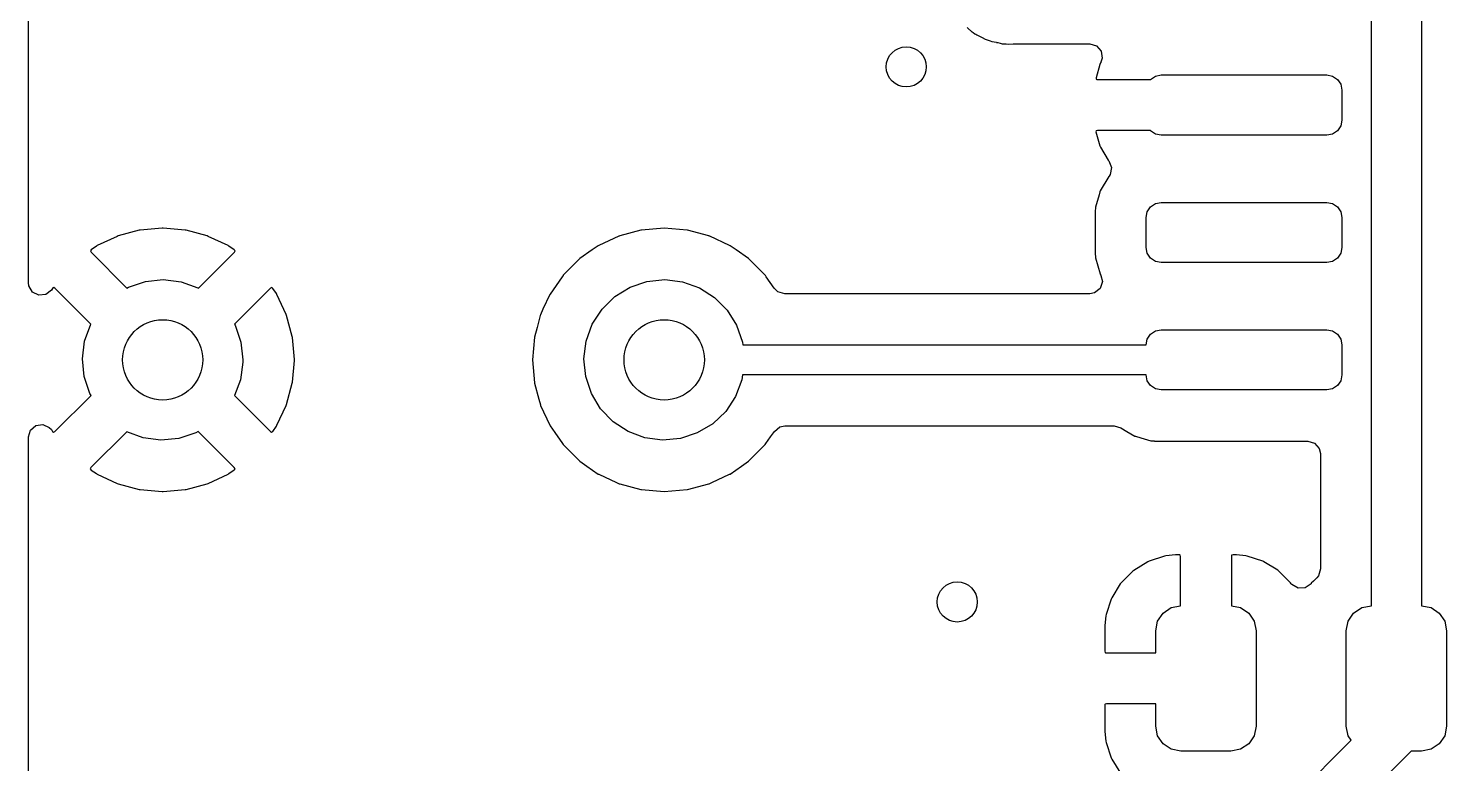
# Model space of a CAD drawing. Extents: x 51 to 243, y -135 to -54.
# Drawn here: x 174.89 to 189.03, y -101.94 to -94.61 of the extents above; entities that cross this region are included whole.
import ezdxf

# ---------------------------------------------------------------- set-up
doc = ezdxf.new("R2010")
doc.units = 0
doc.layers.add('BLACK', color=7, linetype='CONTINUOUS')

msp = doc.modelspace()

# ---------------------------------------------------------------- linework, layer by layer
at = {"layer": 'BLACK', "linetype": 'CONTINUOUS'}
for p, q in [((188.779, -87.212), (188.779, -100.367)), ((174.89, -97.1492), (174.89, -88.4616)), ((188.279, -100.367), (188.279, -92.987)), ((184.249, -94.6046), (184.258, -94.6124)), ((184.258, -94.6124), (184.291, -94.644)), ((184.291, -94.644), (184.298, -94.6478)), ((184.298, -94.6478), (184.298, -94.6478)), ((184.298, -94.6478), (184.31, -94.6543)), ((184.31, -94.6543), (184.327, -94.6652)), ((184.327, -94.6652), (184.334, -94.671)), ((184.334, -94.671), (184.344, -94.6783)), ((184.344, -94.6783), (184.351, -94.6815)), ((184.351, -94.6815), (184.351, -94.6815)), ((184.351, -94.6815), (184.386, -94.6967)), ((184.386, -94.6967), (184.397, -94.7019)), ((184.397, -94.7019), (184.427, -94.7188)), ((184.427, -94.7188), (184.437, -94.7241)), ((184.437, -94.7241), (184.458, -94.7295)), ((184.458, -94.7295), (184.477, -94.7359)), ((184.477, -94.7359), (184.496, -94.7444)), ((184.496, -94.7444), (184.54, -94.7513)), ((184.54, -94.7513), (184.542, -94.7516)), ((184.542, -94.7516), (184.554, -94.754)), ((184.554, -94.754), (184.577, -94.7601)), ((184.577, -94.7601), (184.598, -94.7655)), ((184.598, -94.7655), (184.62, -94.7655)), ((184.62, -94.7655), (184.639, -94.7671)), ((184.639, -94.7671), (184.661, -94.7704)), ((184.661, -94.7704), (184.707, -94.7661)), ((184.707, -94.7661), (184.718, -94.7655)), ((184.718, -94.7655), (185.472, -94.7655)), ((185.472, -94.7655), (185.54, -94.7855)), ((185.54, -94.7855), (185.586, -94.8392)), ((185.586, -94.8392), (185.596, -94.9094)), ((185.573, -94.9712), (185.534, -95.1056)), ((185.579, -94.9568), (185.573, -94.9712)), ((185.58, -94.9556), (185.579, -94.9568)), ((185.581, -94.9534), (185.58, -94.9556)), ((185.583, -94.9495), (185.581, -94.9534)), ((185.596, -94.9094), (185.582, -94.9494)), ((185.582, -94.9494), (185.583, -94.9495)), ((185.534, -95.1056), (185.534, -95.1197)), ((185.534, -95.1197), (185.541, -95.123)), ((185.541, -95.123), (186.077, -95.123)), ((186.077, -95.123), (186.078, -95.1209)), ((186.078, -95.1209), (186.127, -95.0884)), ((186.127, -95.0884), (186.184, -95.077)), ((186.184, -95.077), (187.834, -95.077)), ((187.834, -95.077), (187.891, -95.0884)), ((187.891, -95.0884), (187.94, -95.1209)), ((187.94, -95.1209), (187.973, -95.1696)), ((187.973, -95.1696), (187.984, -95.227)), ((187.984, -95.227), (187.984, -95.527)), ((187.984, -95.527), (187.973, -95.5844)), ((185.534, -95.635), (185.532, -95.6429)), ((185.532, -95.6429), (185.573, -95.7828)), ((185.547, -95.631), (185.534, -95.635)), ((186.077, -95.631), (185.547, -95.631)), ((186.078, -95.6331), (186.077, -95.631)), ((186.127, -95.6656), (186.078, -95.6331)), ((186.184, -95.677), (186.127, -95.6656)), ((187.834, -95.677), (186.184, -95.677)), ((187.891, -95.6656), (187.834, -95.677)), ((187.94, -95.6331), (187.891, -95.6656)), ((187.973, -95.5844), (187.94, -95.6331)), ((185.573, -95.7828), (185.579, -95.7972)), ((185.579, -95.7972), (185.656, -95.9267)), ((185.656, -95.9267), (185.662, -95.9344)), ((185.662, -95.9344), (185.688, -96.0004)), ((185.688, -96.0004), (185.674, -96.0701)), ((185.66, -96.0902), (185.575, -96.2334)), ((185.664, -96.0862), (185.66, -96.0902)), ((185.674, -96.0701), (185.664, -96.0862)), ((185.564, -96.2721), (185.528, -96.3932)), ((185.573, -96.241), (185.564, -96.2721)), ((185.575, -96.2334), (185.573, -96.241)), ((185.573, -96.241), (185.573, -96.241)), ((185.528, -96.4038), (185.525, -96.4305)), ((185.528, -96.3932), (185.528, -96.3996)), ((185.528, -96.3996), (185.528, -96.3996)), ((185.528, -96.3996), (185.528, -96.4038)), ((186.045, -96.4396), (186.078, -96.3909)), ((186.078, -96.3909), (186.127, -96.3584)), ((186.127, -96.3584), (186.184, -96.347)), ((186.184, -96.347), (187.834, -96.347)), ((187.834, -96.347), (187.891, -96.3584)), ((187.891, -96.3584), (187.94, -96.3909)), ((187.94, -96.3909), (187.973, -96.4396)), ((185.525, -96.4305), (185.525, -96.8635)), ((186.034, -96.497), (186.045, -96.4396)), ((186.034, -96.797), (186.034, -96.497)), ((187.973, -96.4396), (187.984, -96.497)), ((187.984, -96.497), (187.984, -96.797)), ((175.775, -96.6855), (175.577, -96.7776)), ((175.785, -96.6818), (175.775, -96.6855)), ((175.996, -96.6254), (175.785, -96.6818)), ((176.006, -96.6235), (175.996, -96.6254)), ((176.224, -96.6045), (176.006, -96.6235)), ((176.234, -96.6045), (176.224, -96.6045)), ((176.452, -96.6235), (176.234, -96.6045)), ((176.462, -96.6254), (176.452, -96.6235)), ((176.673, -96.6818), (176.462, -96.6254)), ((176.683, -96.6855), (176.673, -96.6818)), ((176.881, -96.7776), (176.683, -96.6855)), ((180.775, -96.685), (180.577, -96.7772)), ((180.78, -96.6827), (180.775, -96.685)), ((180.775, -96.685), (180.775, -96.685)), ((180.785, -96.6813), (180.78, -96.6827)), ((180.996, -96.6249), (180.785, -96.6813)), ((180.785, -96.6813), (180.785, -96.6813)), ((181.001, -96.6235), (180.996, -96.6249)), ((180.996, -96.6249), (180.996, -96.6249)), ((181.229, -96.6035), (181.001, -96.6235)), ((181.457, -96.6235), (181.229, -96.6035)), ((181.462, -96.6249), (181.457, -96.6235)), ((181.673, -96.6813), (181.462, -96.6249)), ((181.462, -96.6249), (181.462, -96.6249)), ((181.678, -96.6827), (181.673, -96.6813)), ((181.673, -96.6813), (181.673, -96.6813)), ((181.683, -96.685), (181.678, -96.6827)), ((181.881, -96.7772), (181.683, -96.685)), ((181.683, -96.685), (181.683, -96.685)), ((175.516, -96.8195), (175.508, -96.83)), ((175.508, -96.83), (175.515, -96.8434)), ((175.515, -96.8434), (175.873, -97.2023)), ((175.568, -96.7831), (175.516, -96.8195)), ((175.577, -96.7776), (175.568, -96.7831)), ((176.585, -97.2015), (176.944, -96.8427)), ((176.89, -96.7831), (176.881, -96.7776)), ((176.941, -96.8189), (176.89, -96.7831)), ((176.951, -96.8309), (176.941, -96.8189)), ((176.944, -96.8427), (176.951, -96.8309)), ((180.512, -96.8214), (180.389, -96.9076)), ((180.572, -96.7795), (180.512, -96.8214)), ((180.577, -96.7772), (180.572, -96.7795)), ((180.577, -96.7772), (180.577, -96.7772)), ((181.886, -96.7795), (181.881, -96.7772)), ((181.881, -96.7772), (181.881, -96.7772)), ((181.946, -96.8214), (181.886, -96.7795)), ((182.069, -96.9076), (181.946, -96.8214)), ((186.045, -96.8544), (186.034, -96.797)), ((187.984, -96.797), (187.973, -96.8544)), ((180.385, -96.9108), (180.223, -97.0727)), ((180.389, -96.9076), (180.385, -96.9108)), ((180.389, -96.9076), (180.389, -96.9076)), ((182.073, -96.9108), (182.069, -96.9076)), ((182.069, -96.9076), (182.069, -96.9076)), ((182.235, -97.0727), (182.073, -96.9108)), ((185.525, -96.8635), (185.526, -96.8659)), ((185.526, -96.8659), (185.526, -96.866)), ((185.526, -96.866), (185.527, -96.8819)), ((185.527, -96.8819), (185.528, -96.9008)), ((185.528, -96.9008), (185.575, -97.0606)), ((186.078, -96.9031), (186.045, -96.8544)), ((186.127, -96.9356), (186.078, -96.9031)), ((186.184, -96.947), (186.127, -96.9356)), ((187.834, -96.947), (186.184, -96.947)), ((187.891, -96.9356), (187.834, -96.947)), ((187.94, -96.9031), (187.891, -96.9356)), ((187.973, -96.8544), (187.94, -96.9031)), ((176.057, -97.1357), (176.235, -97.117)), ((176.235, -97.117), (176.412, -97.1381)), ((180.212, -97.0875), (180.091, -97.2603)), ((180.22, -97.0772), (180.212, -97.0875)), ((180.223, -97.0727), (180.22, -97.0772)), ((180.22, -97.0772), (180.22, -97.0772)), ((181.057, -97.1357), (181.235, -97.117)), ((181.235, -97.117), (181.412, -97.1381)), ((182.238, -97.0772), (182.235, -97.0727)), ((182.246, -97.0875), (182.238, -97.0772)), ((182.238, -97.0772), (182.238, -97.0772)), ((182.326, -97.2027), (182.246, -97.0875)), ((185.575, -97.0606), (185.579, -97.0684)), ((185.579, -97.0684), (185.58, -97.0692)), ((185.58, -97.0692), (185.582, -97.0747)), ((185.582, -97.0747), (185.581, -97.0751)), ((185.581, -97.0751), (185.597, -97.1372)), ((174.894, -97.1799), (174.89, -97.1492)), ((174.93, -97.2411), (174.894, -97.1799)), ((174.993, -97.2731), (174.93, -97.2411)), ((175.064, -97.2658), (174.993, -97.2731)), ((175.119, -97.2215), (175.064, -97.2658)), ((175.131, -97.2048), (175.119, -97.2215)), ((175.143, -97.1955), (175.131, -97.2048)), ((175.155, -97.2019), (175.143, -97.1955)), ((175.513, -97.5603), (175.155, -97.2019)), ((175.873, -97.2023), (175.888, -97.1931)), ((175.888, -97.1931), (176.057, -97.1357)), ((176.412, -97.1381), (176.58, -97.198)), ((176.58, -97.198), (176.585, -97.2015)), ((177.303, -97.2026), (176.944, -97.5611)), ((177.316, -97.1956), (177.303, -97.2026)), ((177.326, -97.204), (177.316, -97.1956)), ((177.363, -97.256), (177.326, -97.204)), ((177.368, -97.2655), (177.363, -97.256)), ((177.46, -97.4629), (177.368, -97.2655)), ((180.089, -97.2652), (180.02, -97.4128)), ((180.091, -97.2603), (180.089, -97.2652)), ((180.089, -97.2652), (180.089, -97.2652)), ((180.736, -97.2866), (180.888, -97.1931)), ((180.888, -97.1931), (181.057, -97.1357)), ((181.412, -97.1381), (181.58, -97.198)), ((181.58, -97.198), (181.73, -97.2935)), ((182.328, -97.2048), (182.326, -97.2027)), ((182.363, -97.2385), (182.328, -97.2048)), ((182.431, -97.2585), (182.363, -97.2385)), ((185.471, -97.2585), (182.431, -97.2585)), ((185.519, -97.249), (185.471, -97.2585)), ((185.574, -97.2045), (185.519, -97.249)), ((185.597, -97.1372), (185.574, -97.2045)), ((180.02, -97.4128), (179.995, -97.4678)), ((180.512, -97.5613), (180.609, -97.4114)), ((180.609, -97.4114), (180.736, -97.2866)), ((181.73, -97.2935), (181.856, -97.4201)), ((177.464, -97.4732), (177.46, -97.4629)), ((177.521, -97.6837), (177.464, -97.4732)), ((179.993, -97.4731), (179.961, -97.5938)), ((179.995, -97.4678), (179.993, -97.4731)), ((179.993, -97.4731), (179.993, -97.4731)), ((181.856, -97.4201), (181.95, -97.5713)), ((175.451, -97.7289), (175.512, -97.5613)), ((175.512, -97.5613), (175.513, -97.5603)), ((176.944, -97.5611), (176.95, -97.5713)), ((176.95, -97.5713), (177.009, -97.7398)), ((177.523, -97.6945), (177.521, -97.6837)), ((177.542, -97.9115), (177.523, -97.6945)), ((179.935, -97.6889), (179.916, -97.917)), ((179.961, -97.5938), (179.935, -97.6889)), ((180.451, -97.7289), (180.512, -97.5613)), ((181.95, -97.5713), (182.009, -97.7398)), ((186.045, -97.7096), (186.078, -97.6609)), ((186.078, -97.6609), (186.127, -97.6284)), ((186.127, -97.6284), (186.184, -97.617)), ((186.184, -97.617), (187.834, -97.617)), ((187.834, -97.617), (187.891, -97.6284)), ((187.891, -97.6284), (187.94, -97.6609)), ((187.94, -97.6609), (187.973, -97.7096)), ((175.429, -97.9058), (175.451, -97.7289)), ((177.009, -97.7398), (177.029, -97.917)), ((180.429, -97.9058), (180.451, -97.7289)), ((182.009, -97.7398), (182.012, -97.767)), ((182.012, -97.767), (186.034, -97.767)), ((186.034, -97.767), (186.045, -97.7096)), ((187.973, -97.7096), (187.984, -97.767)), ((187.984, -97.767), (187.984, -98.067)), ((175.446, -98.0833), (175.429, -97.9058)), ((177.029, -97.9393), (177.004, -98.116)), ((177.029, -97.917), (177.029, -97.9393)), ((177.523, -98.1395), (177.542, -97.9225)), ((177.542, -97.9225), (177.542, -97.9115)), ((179.916, -97.917), (179.935, -98.1451)), ((180.446, -98.0833), (180.429, -97.9058)), ((175.503, -98.2526), (175.446, -98.0833)), ((177.004, -98.116), (176.944, -98.273)), ((180.503, -98.2526), (180.446, -98.0833)), ((182.004, -98.116), (181.941, -98.2827)), ((182.011, -98.067), (182.004, -98.116)), ((186.034, -98.067), (182.011, -98.067)), ((186.045, -98.1244), (186.034, -98.067)), ((186.078, -98.1731), (186.045, -98.1244)), ((187.973, -98.1244), (187.94, -98.1731)), ((187.984, -98.067), (187.973, -98.1244)), ((175.515, -98.2721), (175.503, -98.2526)), ((177.464, -98.3608), (177.521, -98.1503)), ((177.521, -98.1503), (177.523, -98.1395)), ((179.935, -98.1451), (179.937, -98.1504)), ((179.937, -98.1504), (179.937, -98.1504)), ((179.937, -98.1504), (179.979, -98.3076)), ((180.595, -98.4051), (180.503, -98.2526)), ((186.127, -98.2056), (186.078, -98.1731)), ((186.184, -98.217), (186.127, -98.2056)), ((187.834, -98.217), (186.184, -98.217)), ((187.891, -98.2056), (187.834, -98.217)), ((187.94, -98.1731), (187.891, -98.2056)), ((175.155, -98.6314), (175.515, -98.2721)), ((176.944, -98.273), (177.303, -98.6321)), ((177.368, -98.5685), (177.46, -98.3711)), ((177.46, -98.3711), (177.464, -98.3608)), ((179.979, -98.3076), (179.995, -98.3662)), ((179.995, -98.3662), (179.997, -98.3712)), ((179.997, -98.3712), (179.997, -98.3712)), ((179.997, -98.3712), (180.089, -98.5688)), ((180.719, -98.5334), (180.595, -98.4051)), ((181.941, -98.2827), (181.842, -98.4312)), ((180.868, -98.6311), (180.719, -98.5334)), ((181.842, -98.4312), (181.713, -98.5542)), ((174.89, -98.6848), (174.91, -98.6166)), ((174.89, -104.822), (174.89, -98.6848)), ((174.91, -98.6166), (174.964, -98.5701)), ((174.964, -98.5701), (175.034, -98.56)), ((175.034, -98.56), (175.099, -98.5895)), ((175.099, -98.5895), (175.119, -98.6125)), ((175.119, -98.6125), (175.132, -98.63)), ((175.132, -98.63), (175.142, -98.6384)), ((175.142, -98.6384), (175.155, -98.6314)), ((175.873, -98.6327), (175.514, -98.9913)), ((176.035, -98.6932), (175.873, -98.6327)), ((176.559, -98.6455), (176.39, -98.7007)), ((176.584, -98.631), (176.559, -98.6455)), ((176.943, -98.9906), (176.584, -98.631)), ((177.303, -98.6321), (177.315, -98.6385)), ((177.315, -98.6385), (177.327, -98.6292)), ((177.327, -98.6292), (177.363, -98.578)), ((177.363, -98.578), (177.368, -98.5685)), ((180.089, -98.5688), (180.089, -98.5688)), ((180.089, -98.5688), (180.091, -98.5737)), ((180.091, -98.5737), (180.138, -98.6396)), ((180.138, -98.6396), (180.216, -98.7519)), ((181.035, -98.6932), (180.868, -98.6311)), ((181.559, -98.6455), (181.39, -98.7007)), ((181.713, -98.5542), (181.559, -98.6455)), ((182.242, -98.7519), (182.289, -98.6848)), ((182.289, -98.6848), (182.328, -98.6292)), ((182.328, -98.6292), (182.383, -98.5849)), ((182.383, -98.5849), (182.431, -98.5755)), ((182.431, -98.5755), (185.716, -98.5755)), ((185.716, -98.5755), (185.78, -98.593)), ((185.78, -98.593), (185.842, -98.63)), ((185.842, -98.63), (185.92, -98.6761)), ((185.92, -98.6761), (185.928, -98.6784)), ((185.928, -98.6784), (185.928, -98.6784)), ((185.928, -98.6784), (185.98, -98.6935)), ((176.212, -98.7168), (176.035, -98.6932)), ((176.39, -98.7007), (176.212, -98.7168)), ((180.216, -98.7519), (180.223, -98.7613)), ((180.223, -98.7613), (180.385, -98.9232)), ((181.212, -98.7168), (181.035, -98.6932)), ((181.39, -98.7007), (181.212, -98.7168)), ((182.073, -98.9232), (182.235, -98.7613)), ((182.235, -98.7613), (182.242, -98.7519)), ((185.98, -98.6935), (186.08, -98.7226)), ((186.08, -98.7226), (186.087, -98.7231)), ((186.087, -98.7231), (186.087, -98.7231)), ((186.087, -98.7231), (186.115, -98.7253)), ((186.115, -98.7253), (186.115, -98.7253)), ((186.115, -98.7253), (186.117, -98.7255)), ((186.117, -98.7255), (187.644, -98.7255)), ((187.644, -98.7255), (187.713, -98.7455)), ((187.713, -98.7455), (187.759, -98.7992)), ((187.759, -98.7992), (187.77, -98.8515)), ((180.385, -98.9232), (180.389, -98.9264)), ((180.389, -98.9264), (180.389, -98.9264)), ((180.389, -98.9264), (180.459, -98.975)), ((181.999, -98.975), (182.069, -98.9264)), ((182.069, -98.9264), (182.073, -98.9232)), ((182.069, -98.9264), (182.069, -98.9264)), ((187.77, -98.8515), (187.77, -100.001)), ((175.514, -98.9913), (175.507, -99.0031)), ((175.507, -99.0031), (175.517, -99.0151)), ((175.517, -99.0151), (175.568, -99.0509)), ((175.568, -99.0509), (175.577, -99.0564)), ((175.577, -99.0564), (175.775, -99.1485)), ((176.683, -99.1485), (176.881, -99.0564)), ((176.881, -99.0564), (176.89, -99.0509)), ((176.89, -99.0509), (176.942, -99.0145)), ((176.942, -99.0145), (176.95, -99.004)), ((176.95, -99.004), (176.943, -98.9906)), ((180.459, -98.975), (180.572, -99.0545)), ((180.572, -99.0545), (180.577, -99.0568)), ((180.577, -99.0568), (180.577, -99.0568)), ((180.577, -99.0568), (180.753, -99.139)), ((181.705, -99.139), (181.881, -99.0568)), ((181.881, -99.0568), (181.886, -99.0545)), ((181.881, -99.0568), (181.881, -99.0568)), ((181.886, -99.0545), (181.999, -98.975)), ((175.775, -99.1485), (175.785, -99.1522)), ((175.785, -99.1522), (175.996, -99.2086)), ((175.996, -99.2086), (176.006, -99.2105)), ((176.006, -99.2105), (176.224, -99.2295)), ((176.224, -99.2295), (176.234, -99.2295)), ((176.234, -99.2295), (176.452, -99.2105)), ((176.452, -99.2105), (176.462, -99.2086)), ((176.462, -99.2086), (176.673, -99.1522)), ((176.673, -99.1522), (176.683, -99.1485)), ((180.753, -99.139), (180.78, -99.1513)), ((180.78, -99.1513), (180.785, -99.1527)), ((180.785, -99.1527), (180.785, -99.1527)), ((180.785, -99.1527), (180.996, -99.2091)), ((180.996, -99.2091), (180.996, -99.2091)), ((180.996, -99.2091), (181.001, -99.2105)), ((181.001, -99.2105), (181.229, -99.2305)), ((181.229, -99.2305), (181.457, -99.2105)), ((181.457, -99.2105), (181.462, -99.2091)), ((181.462, -99.2091), (181.673, -99.1527)), ((181.462, -99.2091), (181.462, -99.2091)), ((181.673, -99.1527), (181.678, -99.1513)), ((181.673, -99.1527), (181.673, -99.1527)), ((181.678, -99.1513), (181.705, -99.139)), ((186.049, -99.9298), (185.911, -100.015)), ((186.062, -99.9236), (186.049, -99.9298)), ((186.216, -99.8721), (186.062, -99.9236)), ((186.23, -99.8693), (186.216, -99.8721)), ((186.325, -99.8593), (186.23, -99.8693)), ((186.332, -99.859), (186.325, -99.8593)), ((186.361, -99.859), (186.332, -99.859)), ((186.369, -99.8607), (186.361, -99.859)), ((186.371, -99.8619), (186.369, -99.8607)), ((186.375, -99.8771), (186.371, -99.8619)), ((186.375, -100.368), (186.375, -99.8771)), ((186.885, -99.8649), (186.883, -99.8725)), ((186.883, -99.8725), (186.883, -100.368)), ((186.886, -99.8635), (186.885, -99.8649)), ((186.901, -99.859), (186.886, -99.8635)), ((186.926, -99.859), (186.901, -99.859)), ((186.933, -99.8593), (186.926, -99.859)), ((187.027, -99.869), (186.933, -99.8593)), ((187.04, -99.8719), (187.027, -99.869)), ((187.195, -99.923), (187.04, -99.8719)), ((187.208, -99.9292), (187.195, -99.923)), ((187.346, -100.014), (187.208, -99.9292)), ((185.9, -100.024), (185.785, -100.139)), ((185.911, -100.015), (185.9, -100.024)), ((187.357, -100.023), (187.346, -100.014)), ((187.472, -100.138), (187.357, -100.023)), ((187.734, -100.09), (187.702, -100.122)), ((187.75, -100.069), (187.734, -100.09)), ((187.77, -100.001), (187.75, -100.069)), ((185.776, -100.15), (185.691, -100.288)), ((185.785, -100.139), (185.776, -100.15)), ((187.48, -100.148), (187.472, -100.138)), ((187.487, -100.156), (187.48, -100.148)), ((187.549, -100.192), (187.487, -100.156)), ((187.62, -100.189), (187.549, -100.192)), ((187.677, -100.148), (187.62, -100.189)), ((187.68, -100.144), (187.677, -100.148)), ((187.702, -100.122), (187.68, -100.144)), ((185.685, -100.301), (185.634, -100.456)), ((185.691, -100.288), (185.685, -100.301)), ((186.202, -100.44), (186.283, -100.386)), ((186.283, -100.386), (186.375, -100.368)), ((186.883, -100.368), (186.975, -100.386)), ((186.975, -100.386), (187.056, -100.44)), ((188.102, -100.44), (188.183, -100.386)), ((188.183, -100.386), (188.279, -100.367)), ((188.779, -100.367), (188.875, -100.386)), ((188.875, -100.386), (188.956, -100.44)), ((185.631, -100.469), (185.621, -100.563)), ((185.634, -100.456), (185.631, -100.469)), ((186.129, -100.617), (186.148, -100.521)), ((186.148, -100.521), (186.202, -100.44)), ((187.056, -100.44), (187.11, -100.521)), ((187.11, -100.521), (187.129, -100.617)), ((188.029, -100.617), (188.048, -100.521)), ((188.048, -100.521), (188.102, -100.44)), ((188.956, -100.44), (189.01, -100.521)), ((189.01, -100.521), (189.029, -100.617)), ((185.621, -100.563), (185.621, -100.57)), ((185.621, -100.57), (185.621, -100.82)), ((186.129, -100.838), (186.129, -100.617)), ((187.129, -100.617), (187.129, -101.567)), ((188.029, -101.567), (188.029, -100.617)), ((189.029, -100.617), (189.029, -101.567)), ((185.621, -100.82), (185.625, -100.835)), ((185.625, -100.835), (185.627, -100.836)), ((185.627, -100.836), (185.635, -100.838)), ((185.635, -100.838), (186.129, -100.838)), ((185.623, -101.352), (185.621, -101.36)), ((185.621, -101.36), (185.621, -101.614)), ((185.624, -101.35), (185.623, -101.352)), ((185.639, -101.346), (185.624, -101.35)), ((186.129, -101.346), (185.639, -101.346)), ((186.129, -101.567), (186.129, -101.346)), ((185.621, -101.614), (185.621, -101.621)), ((185.621, -101.621), (185.631, -101.716)), ((186.148, -101.663), (186.129, -101.567)), ((187.129, -101.567), (187.11, -101.663)), ((188.048, -101.663), (188.029, -101.567)), ((189.029, -101.567), (189.01, -101.663)), ((185.631, -101.716), (185.634, -101.73)), ((185.634, -101.73), (185.686, -101.884)), ((186.202, -101.744), (186.148, -101.663)), ((186.283, -101.798), (186.202, -101.744)), ((186.379, -101.817), (186.283, -101.798)), ((186.715, -103.072), (188.078, -101.708)), ((186.975, -101.798), (186.879, -101.817)), ((187.056, -101.744), (186.975, -101.798)), ((187.11, -101.663), (187.056, -101.744)), ((188.078, -101.708), (188.048, -101.663)), ((188.875, -101.798), (188.779, -101.817)), ((188.956, -101.744), (188.875, -101.798)), ((189.01, -101.663), (188.956, -101.744)), ((185.686, -101.884), (185.692, -101.897)), ((185.692, -101.897), (185.777, -102.035)), ((186.879, -101.817), (186.379, -101.817)), ((188.677, -101.817), (187.068, -103.425)), ((188.779, -101.817), (188.677, -101.817))]:
    msp.add_line(p, q, dxfattribs=at)
at = {"layer": 'BLACK'}
for centre, radius in [((183.642, -94.996), 0.2), ((176.229, -97.917), 0.4), ((181.229, -97.917), 0.4), ((184.15, -100.33), 0.2)]:
    msp.add_circle(centre, radius, dxfattribs=at)

doc.saveas('drawing.dxf')
